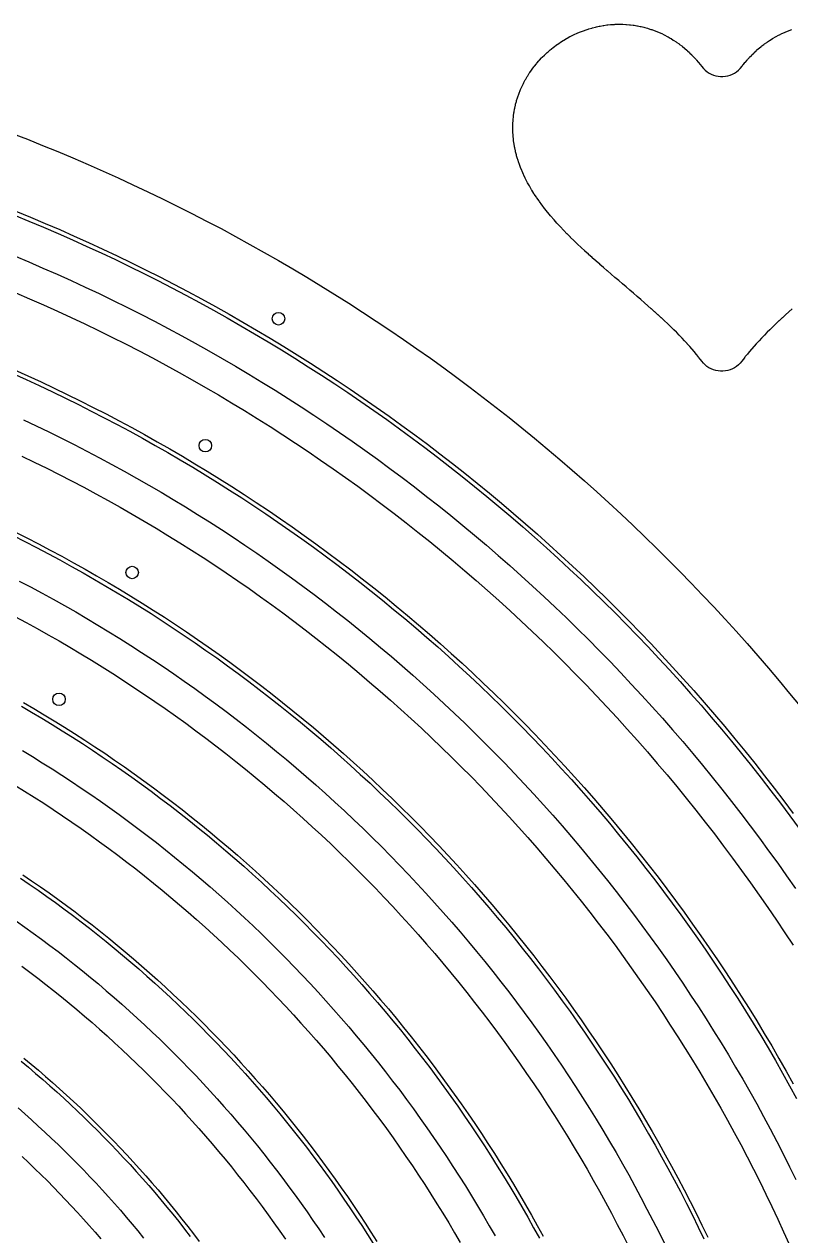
# Model space of a CAD drawing. Header units: metres. Extents: x 10 to 1210, y 10 to 2773.
# Drawn here: x 624.2 to 807.5, y 2460.6 to 2750.2 of the extents above; entities that cross this region are included whole.
import ezdxf

# ---------------------------------------------------------------- set-up
doc = ezdxf.new("R2010")
doc.units = ezdxf.units.M
for name, color, linetype in [('ACIKLIK', 5, 'Continuous'), ('ASKI_DELIK', 6, 'Continuous'), ('CAM_SABLON', 4, 'Continuous'), ('DIS_KENAR_V91_Z3', 1, 'Continuous'), ('LAMBA_T4_Z4', 3, 'Continuous')]:
    doc.layers.add(name, color=color, linetype=linetype)

msp = doc.modelspace()

# ---------------------------------------------------------------- linework, layer by layer
at = {"layer": 'ACIKLIK'}
for points in [[(621.87, 2694.8), (625.28, 2693.37), (628.67, 2691.92), (632.05, 2690.43), (635.42, 2688.91), (638.77, 2687.37), (642.11, 2685.79), (645.43, 2684.19), (648.74, 2682.56), (652.04, 2680.9), (655.32, 2679.21), (658.59, 2677.49), (661.84, 2675.74), (665.07, 2673.96), (668.3, 2672.16), (671.5, 2670.33), (674.69, 2668.47), (677.86, 2666.58), (681.02, 2664.67), (684.16, 2662.72), (687.28, 2660.75), (690.38, 2658.76), (693.47, 2656.73), (696.54, 2654.68), (699.59, 2652.61), (702.62, 2650.5), (705.64, 2648.37), (708.63, 2646.21), (711.61, 2644.03), (714.57, 2641.82), (717.51, 2639.59), (720.42, 2637.33), (723.32, 2635.04), (726.2, 2632.73), (729.06, 2630.4), (731.9, 2628.04), (734.72, 2625.65), (737.51, 2623.24), (740.29, 2620.81), (743.04, 2618.35), (745.77, 2615.87), (748.49, 2613.36), (751.17, 2610.83), (753.84, 2608.28), (756.48, 2605.7), (759.11, 2603.11), (761.7, 2600.48), (764.28, 2597.84), (766.83, 2595.17), (769.36, 2592.49), (771.87, 2589.77), (774.35, 2587.04), (776.81, 2584.29), (779.24, 2581.51), (781.65, 2578.72), (784.04, 2575.9), (786.4, 2573.06), (788.73, 2570.2), (791.04, 2567.32), (793.33, 2564.42), (795.59, 2561.51), (797.82, 2558.57), (800.03, 2555.61), (802.21, 2552.63), (804.37, 2549.64), (806.5, 2546.62), (808.61, 2543.59)], [(623.98, 2655.65), (627.04, 2654.2), (630.09, 2652.73), (633.12, 2651.23), (636.15, 2649.71), (639.16, 2648.16), (642.15, 2646.58), (645.14, 2644.98), (648.11, 2643.35), (651.06, 2641.7), (654, 2640.02), (656.92, 2638.31), (659.83, 2636.58), (662.73, 2634.82), (665.61, 2633.04), (668.47, 2631.24), (671.32, 2629.4), (674.15, 2627.55), (676.97, 2625.67), (679.77, 2623.76), (682.55, 2621.83), (685.31, 2619.88), (688.06, 2617.9), (690.79, 2615.9), (693.5, 2613.87), (696.2, 2611.82), (698.88, 2609.75), (701.54, 2607.65), (704.18, 2605.53), (706.8, 2603.39), (709.4, 2601.23), (711.99, 2599.04), (714.55, 2596.83), (717.1, 2594.59), (719.62, 2592.34), (722.13, 2590.06), (724.62, 2587.77), (727.08, 2585.45), (729.53, 2583.1), (731.95, 2580.74), (734.36, 2578.36), (736.74, 2575.95), (739.1, 2573.53), (741.45, 2571.08), (743.77, 2568.62), (746.06, 2566.13), (748.34, 2563.62), (750.59, 2561.1), (752.83, 2558.55), (755.04, 2555.99), (757.23, 2553.4), (759.39, 2550.8), (761.53, 2548.18), (763.65, 2545.54), (765.75, 2542.88), (767.82, 2540.2), (769.87, 2537.5), (771.9, 2534.79), (773.9, 2532.06), (775.88, 2529.31), (777.83, 2526.55), (779.76, 2523.77), (781.67, 2520.97), (783.55, 2518.15), (785.4, 2515.32), (787.24, 2512.47), (789.04, 2509.61), (790.82, 2506.73), (792.58, 2503.83), (794.31, 2500.92), (796.02, 2498), (797.7, 2495.06), (799.35, 2492.11), (800.98, 2489.14), (802.58, 2486.15), (804.16, 2483.16), (805.71, 2480.15), (807.23, 2477.12), (808.73, 2474.09)], [(623, 2617.11), (625.72, 2615.68), (628.44, 2614.22), (631.14, 2612.74), (633.83, 2611.24), (636.5, 2609.71), (639.16, 2608.15), (641.81, 2606.58), (644.44, 2604.98), (647.06, 2603.36), (649.67, 2601.72), (652.26, 2600.05), (654.83, 2598.36), (657.39, 2596.65), (659.94, 2594.92), (662.47, 2593.16), (664.99, 2591.38), (667.49, 2589.58), (669.97, 2587.76), (672.44, 2585.92), (674.89, 2584.05), (677.33, 2582.17), (679.75, 2580.26), (682.15, 2578.33), (684.54, 2576.38), (686.9, 2574.41), (689.25, 2572.42), (691.59, 2570.41), (693.9, 2568.38), (696.2, 2566.33), (698.48, 2564.26), (700.75, 2562.17), (702.99, 2560.06), (705.21, 2557.93), (707.42, 2555.78), (709.61, 2553.61), (711.78, 2551.42), (713.93, 2549.21), (716.06, 2546.99), (718.17, 2544.75), (720.26, 2542.48), (722.33, 2540.2), (724.38, 2537.9), (726.41, 2535.59), (728.42, 2533.25), (730.41, 2530.9), (732.38, 2528.54), (734.33, 2526.15), (736.26, 2523.75), (738.17, 2521.33), (740.05, 2518.89), (741.92, 2516.44), (743.76, 2513.97), (745.58, 2511.49), (747.38, 2508.99), (749.16, 2506.47), (750.92, 2503.94), (752.65, 2501.39), (754.36, 2498.83), (756.05, 2496.26), (757.72, 2493.67), (759.36, 2491.06), (760.98, 2488.44), (762.58, 2485.81), (764.15, 2483.16), (765.71, 2480.5), (767.24, 2477.83), (768.74, 2475.14), (770.22, 2472.44), (771.68, 2469.72), (773.11, 2467), (774.53, 2464.26), (775.91, 2461.51), (777.27, 2458.74)], [(623.78, 2576.58), (626.15, 2575.14), (628.51, 2573.68), (630.86, 2572.2), (633.2, 2570.7), (635.52, 2569.18), (637.82, 2567.63), (640.12, 2566.07), (642.4, 2564.49), (644.66, 2562.89), (646.92, 2561.27), (649.15, 2559.63), (651.38, 2557.97), (653.59, 2556.29), (655.78, 2554.59), (657.96, 2552.87), (660.12, 2551.13), (662.27, 2549.38), (664.41, 2547.6), (666.52, 2545.81), (668.63, 2544), (670.71, 2542.17), (672.78, 2540.32), (674.84, 2538.45), (676.88, 2536.57), (678.9, 2534.67), (680.9, 2532.75), (682.89, 2530.81), (684.86, 2528.86), (686.81, 2526.89), (688.75, 2524.9), (690.67, 2522.9), (692.57, 2520.88), (694.45, 2518.84), (696.32, 2516.78), (698.17, 2514.71), (700, 2512.63), (701.81, 2510.52), (703.6, 2508.41), (705.38, 2506.27), (707.13, 2504.12), (708.87, 2501.96), (710.59, 2499.78), (712.29, 2497.59), (713.97, 2495.38), (715.63, 2493.15), (717.27, 2490.92), (718.89, 2488.66), (720.49, 2486.4), (722.07, 2484.12), (723.63, 2481.82), (725.18, 2479.52), (726.7, 2477.2), (728.2, 2474.86), (729.68, 2472.51), (731.14, 2470.15), (732.58, 2467.78), (734, 2465.4), (735.4, 2463), (736.77, 2460.59)], [(622.32, 2535.82), (624.34, 2534.39), (626.34, 2532.95), (628.33, 2531.49), (630.31, 2530.01), (632.28, 2528.52), (634.23, 2527.01), (636.17, 2525.48), (638.1, 2523.93), (640.01, 2522.37), (641.91, 2520.79), (643.79, 2519.19), (645.66, 2517.58), (647.52, 2515.95), (649.36, 2514.31), (651.19, 2512.65), (653.01, 2510.97), (654.8, 2509.28), (656.59, 2507.57), (658.36, 2505.85), (660.11, 2504.11), (661.85, 2502.36), (663.57, 2500.59), (665.28, 2498.8), (666.97, 2497.01), (668.65, 2495.19), (670.31, 2493.36), (671.95, 2491.52), (673.58, 2489.66), (675.19, 2487.79), (676.79, 2485.91), (678.37, 2484.01), (679.93, 2482.1), (681.48, 2480.17), (683.01, 2478.23), (684.52, 2476.28), (686.01, 2474.31), (687.49, 2472.33), (688.95, 2470.34), (690.39, 2468.34), (691.82, 2466.32), (693.23, 2464.29), (694.62, 2462.25), (695.99, 2460.2)], [(622.7, 2491.17), (624.33, 2489.74), (625.94, 2488.3), (627.55, 2486.84), (629.14, 2485.38), (630.71, 2483.89), (632.28, 2482.4), (633.83, 2480.89), (635.36, 2479.36), (636.89, 2477.83), (638.4, 2476.28), (639.89, 2474.71), (641.38, 2473.14), (642.84, 2471.55), (644.3, 2469.94), (645.74, 2468.33), (647.17, 2466.7), (648.58, 2465.06), (649.98, 2463.41), (651.36, 2461.75), (652.73, 2460.07)]]:
    msp.add_lwpolyline(points, dxfattribs=at)
at = {"layer": 'ASKI_DELIK'}
for centre in [(685, 2679.79), (667.5, 2649.47), (650, 2619.15), (632.5, 2588.83)]:
    msp.add_circle(centre, 1.5, dxfattribs=at)
at = {"layer": 'CAM_SABLON'}
for points in [[(621.83, 2704.54), (625.32, 2703.12), (628.8, 2701.66), (632.26, 2700.17), (635.71, 2698.65), (639.15, 2697.1), (642.57, 2695.52), (645.98, 2693.92), (649.38, 2692.28), (652.76, 2690.61), (656.12, 2688.91), (659.48, 2687.19), (662.81, 2685.43), (666.13, 2683.65), (669.44, 2681.84), (672.73, 2679.99), (676, 2678.12), (679.26, 2676.22), (682.5, 2674.3), (685.72, 2672.34), (688.93, 2670.36), (692.11, 2668.34), (695.28, 2666.31), (698.44, 2664.24), (701.57, 2662.14), (704.69, 2660.02), (707.78, 2657.87), (710.86, 2655.7), (713.92, 2653.5), (716.96, 2651.27), (719.98, 2649.01), (722.98, 2646.73), (725.97, 2644.42), (728.93, 2642.09), (731.87, 2639.73), (734.79, 2637.34), (737.68, 2634.93), (740.56, 2632.5), (743.42, 2630.03), (746.25, 2627.55), (749.06, 2625.04), (751.85, 2622.5), (754.62, 2619.94), (757.37, 2617.36), (760.09, 2614.75), (762.79, 2612.12), (765.47, 2609.47), (768.12, 2606.79), (770.75, 2604.09), (773.36, 2601.37), (775.94, 2598.62), (778.5, 2595.85), (781.04, 2593.06), (783.55, 2590.25), (786.03, 2587.42), (788.5, 2584.56), (790.93, 2581.68), (793.34, 2578.79), (795.73, 2575.87), (798.09, 2572.93), (800.42, 2569.97), (802.73, 2566.98), (805.01, 2563.98), (807.27, 2560.96), (809.5, 2557.92)], [(621.47, 2666.68), (624.63, 2665.25), (627.78, 2663.8), (630.91, 2662.33), (634.03, 2660.82), (637.14, 2659.29), (640.23, 2657.73), (643.31, 2656.14), (646.38, 2654.53), (649.43, 2652.89), (652.47, 2651.22), (655.49, 2649.53), (658.5, 2647.81), (661.49, 2646.07), (664.47, 2644.3), (667.43, 2642.5), (670.38, 2640.67), (673.31, 2638.83), (676.22, 2636.95), (679.12, 2635.05), (682, 2633.13), (684.86, 2631.18), (687.71, 2629.2), (690.54, 2627.2), (693.35, 2625.18), (696.14, 2623.13), (698.92, 2621.06), (701.68, 2618.96), (704.42, 2616.84), (707.14, 2614.7), (709.84, 2612.53), (712.52, 2610.33), (715.19, 2608.12), (717.83, 2605.88), (720.46, 2603.62), (723.06, 2601.34), (725.64, 2599.03), (728.21, 2596.7), (730.75, 2594.35), (733.28, 2591.97), (735.78, 2589.58), (738.26, 2587.16), (740.72, 2584.72), (743.16, 2582.26), (745.58, 2579.78), (747.97, 2577.28), (750.35, 2574.75), (752.7, 2572.21), (755.03, 2569.64), (757.34, 2567.06), (759.62, 2564.46), (761.88, 2561.83), (764.12, 2559.19), (766.33, 2556.52), (768.53, 2553.84), (770.7, 2551.14), (772.84, 2548.42), (774.96, 2545.68), (777.06, 2542.92), (779.13, 2540.14), (781.18, 2537.35), (783.2, 2534.54), (785.2, 2531.71), (787.18, 2528.86), (789.13, 2526), (791.05, 2523.12), (792.95, 2520.22), (794.83, 2517.31), (796.67, 2514.38), (798.5, 2511.43), (800.3, 2508.47), (802.07, 2505.49), (803.81, 2502.5), (805.53, 2499.49), (807.22, 2496.47), (808.89, 2493.43)], [(621.52, 2627.97), (624.34, 2626.54), (627.15, 2625.1), (629.95, 2623.63), (632.73, 2622.13), (635.5, 2620.61), (638.26, 2619.07), (641, 2617.5), (643.73, 2615.91), (646.44, 2614.29), (649.14, 2612.66), (651.83, 2610.99), (654.5, 2609.31), (657.16, 2607.6), (659.8, 2605.87), (662.43, 2604.11), (665.04, 2602.33), (667.63, 2600.53), (670.21, 2598.71), (672.78, 2596.86), (675.33, 2595), (677.86, 2593.11), (680.37, 2591.19), (682.87, 2589.26), (685.35, 2587.3), (687.81, 2585.33), (690.26, 2583.33), (692.69, 2581.31), (695.1, 2579.27), (697.49, 2577.2), (699.87, 2575.12), (702.23, 2573.02), (704.56, 2570.89), (706.88, 2568.75), (709.18, 2566.59), (711.47, 2564.4), (713.73, 2562.2), (715.97, 2559.97), (718.2, 2557.73), (720.4, 2555.47), (722.59, 2553.18), (724.75, 2550.88), (726.89, 2548.56), (729.02, 2546.23), (731.12, 2543.87), (733.2, 2541.49), (735.27, 2539.1), (737.31, 2536.69), (739.33, 2534.26), (741.33, 2531.81), (743.3, 2529.35), (745.26, 2526.87), (747.19, 2524.37), (749.11, 2521.86), (751, 2519.33), (752.86, 2516.78), (754.71, 2514.21), (756.53, 2511.63), (758.33, 2509.04), (760.11, 2506.43), (761.87, 2503.8), (763.6, 2501.16), (765.31, 2498.5), (766.99, 2495.83), (768.66, 2493.14), (770.29, 2490.44), (771.91, 2487.73), (773.5, 2485), (775.07, 2482.26), (776.61, 2479.5), (778.13, 2476.73), (779.63, 2473.95), (781.1, 2471.15), (782.54, 2468.34), (783.97, 2465.52), (785.36, 2462.69), (786.74, 2459.84)], [(623.5, 2587.19), (625.96, 2585.75), (628.42, 2584.29), (630.86, 2582.81), (633.28, 2581.31), (635.7, 2579.79), (638.1, 2578.25), (640.48, 2576.68), (642.86, 2575.1), (645.21, 2573.49), (647.56, 2571.86), (649.89, 2570.22), (652.21, 2568.55), (654.51, 2566.86), (656.79, 2565.15), (659.06, 2563.43), (661.32, 2561.68), (663.56, 2559.91), (665.79, 2558.13), (668, 2556.32), (670.19, 2554.5), (672.37, 2552.65), (674.53, 2550.79), (676.68, 2548.91), (678.81, 2547.01), (680.92, 2545.09), (683.01, 2543.15), (685.09, 2541.2), (687.15, 2539.22), (689.2, 2537.23), (691.22, 2535.22), (693.23, 2533.2), (695.22, 2531.15), (697.2, 2529.09), (699.15, 2527.01), (701.09, 2524.92), (703.01, 2522.81), (704.91, 2520.68), (706.79, 2518.53), (708.65, 2516.37), (710.5, 2514.19), (712.32, 2512), (714.13, 2509.79), (715.91, 2507.56), (717.68, 2505.32), (719.43, 2503.06), (721.15, 2500.79), (722.86, 2498.51), (724.55, 2496.21), (726.22, 2493.89), (727.86, 2491.56), (729.49, 2489.21), (731.1, 2486.86), (732.68, 2484.48), (734.25, 2482.1), (735.79, 2479.7), (737.31, 2477.28), (738.81, 2474.86), (740.29, 2472.42), (741.75, 2469.96), (743.19, 2467.5), (744.61, 2465.02), (746, 2462.53), (747.37, 2460.03)], [(623.28, 2546.08), (625.39, 2544.64), (627.48, 2543.19), (629.57, 2541.72), (631.63, 2540.23), (633.69, 2538.73), (635.73, 2537.2), (637.76, 2535.66), (639.77, 2534.1), (641.77, 2532.52), (643.76, 2530.93), (645.73, 2529.31), (647.69, 2527.68), (649.64, 2526.04), (651.57, 2524.38), (653.48, 2522.69), (655.39, 2521), (657.27, 2519.28), (659.14, 2517.56), (661, 2515.81), (662.84, 2514.05), (664.67, 2512.27), (666.48, 2510.48), (668.27, 2508.67), (670.05, 2506.84), (671.81, 2505), (673.56, 2503.14), (675.28, 2501.27), (677, 2499.39), (678.69, 2497.48), (680.38, 2495.57), (682.04, 2493.64), (683.68, 2491.69), (685.31, 2489.73), (686.93, 2487.76), (688.52, 2485.77), (690.1, 2483.77), (691.66, 2481.76), (693.2, 2479.73), (694.73, 2477.69), (696.23, 2475.63), (697.72, 2473.57), (699.19, 2471.48), (700.64, 2469.39), (702.08, 2467.28), (703.49, 2465.17), (704.89, 2463.03), (706.27, 2460.89), (707.63, 2458.74)], [(623.47, 2502.31), (625.2, 2500.87), (626.91, 2499.42), (628.61, 2497.96), (630.29, 2496.48), (631.97, 2494.99), (633.63, 2493.48), (635.27, 2491.96), (636.91, 2490.42), (638.53, 2488.87), (640.13, 2487.31), (641.73, 2485.73), (643.31, 2484.13), (644.87, 2482.53), (646.42, 2480.91), (647.96, 2479.27), (649.48, 2477.63), (650.99, 2475.97), (652.48, 2474.29), (653.96, 2472.61), (655.42, 2470.91), (656.87, 2469.2), (658.31, 2467.47), (659.73, 2465.74), (661.13, 2463.99), (662.52, 2462.22), (663.89, 2460.45)]]:
    msp.add_lwpolyline(points, dxfattribs=at)
at = {"layer": 'DIS_KENAR_V91_Z3'}
for points in [[(807.83, 2682.16), (807.06, 2681.47), (807.02, 2681.44), (806.26, 2680.75), (806.22, 2680.71), (805.48, 2680.04), (805.44, 2679.99), (804.72, 2679.33), (804.67, 2679.28), (803.98, 2678.62), (803.92, 2678.57), (803.25, 2677.93), (803.19, 2677.87), (802.54, 2677.23), (802.48, 2677.17), (801.85, 2676.55), (801.79, 2676.48), (801.19, 2675.87), (801.12, 2675.8), (800.54, 2675.2), (800.47, 2675.12), (799.92, 2674.53), (799.84, 2674.46), (799.31, 2673.88), (799.24, 2673.8), (798.73, 2673.23), (798.65, 2673.14), (798.17, 2672.59), (798.09, 2672.5), (797.64, 2671.96), (797.56, 2671.87), (797.12, 2671.34), (797.04, 2671.24), (796.63, 2670.74), (796.55, 2670.63), (796.17, 2670.14), (796.08, 2670.03), (795.79, 2669.64), (795.41, 2669.19), (795, 2668.78), (794.55, 2668.42), (794.06, 2668.09), (793.54, 2667.82), (793, 2667.6), (792.44, 2667.43), (791.87, 2667.32), (791.29, 2667.26), (790.71, 2667.26), (790.13, 2667.32), (789.56, 2667.43), (789, 2667.6), (788.46, 2667.82), (787.94, 2668.09), (787.45, 2668.42), (787, 2668.78), (786.59, 2669.19), (786.21, 2669.64), (785.92, 2670.03), (785.83, 2670.14), (785.45, 2670.63), (785.37, 2670.74), (784.96, 2671.24), (784.88, 2671.34), (784.44, 2671.87), (784.36, 2671.96), (783.91, 2672.5), (783.83, 2672.59), (783.35, 2673.14), (783.27, 2673.23), (782.76, 2673.8), (782.69, 2673.88), (782.16, 2674.46), (782.08, 2674.53), (781.53, 2675.12), (781.46, 2675.2), (780.88, 2675.8), (780.81, 2675.87), (780.21, 2676.48), (780.15, 2676.55), (779.52, 2677.17), (779.46, 2677.23), (778.81, 2677.87), (778.75, 2677.93), (778.08, 2678.57), (778.02, 2678.62), (777.33, 2679.28), (777.28, 2679.33), (776.56, 2679.99), (776.52, 2680.04), (775.78, 2680.71), (775.74, 2680.75), (774.98, 2681.44), (774.94, 2681.47), (774.17, 2682.16), (774.13, 2682.2), (773.34, 2682.89), (772.5, 2683.63), (771.65, 2684.38), (770.78, 2685.12), (769.91, 2685.87), (769.02, 2686.63), (768.13, 2687.39), (767.23, 2688.16), (766.34, 2688.92), (765.44, 2689.69), (765.43, 2689.69), (764.53, 2690.46), (764.52, 2690.47), (763.63, 2691.23), (763.62, 2691.25), (762.73, 2692.01), (762.71, 2692.03), (761.83, 2692.8), (761.81, 2692.82), (760.93, 2693.59), (760.9, 2693.61), (760.03, 2694.38), (760.01, 2694.41), (759.15, 2695.18), (759.11, 2695.21), (758.26, 2695.98), (758.23, 2696.02), (757.39, 2696.79), (757.35, 2696.83), (756.53, 2697.6), (756.49, 2697.64), (755.68, 2698.42), (755.63, 2698.47), (754.84, 2699.25), (754.79, 2699.3), (754.01, 2700.08), (753.96, 2700.13), (753.2, 2700.91), (753.15, 2700.97), (752.41, 2701.75), (752.35, 2701.81), (751.63, 2702.59), (751.57, 2702.66), (750.88, 2703.44), (750.81, 2703.52), (750.14, 2704.3), (750.07, 2704.38), (749.42, 2705.16), (749.35, 2705.25), (748.7, 2706.07), (748.7, 2706.07), (748.62, 2706.17), (748.03, 2706.95), (747.95, 2707.05), (747.38, 2707.83), (747.3, 2707.94), (746.76, 2708.71), (746.68, 2708.83), (746.17, 2709.61), (746.09, 2709.73), (745.61, 2710.5), (745.53, 2710.64), (745.07, 2711.4), (744.99, 2711.55), (744.57, 2712.31), (744.49, 2712.46), (744.09, 2713.22), (744.01, 2713.38), (743.65, 2714.14), (743.57, 2714.31), (743.24, 2715.06), (743.16, 2715.23), (742.86, 2715.98), (742.79, 2716.16), (742.52, 2716.91), (742.45, 2717.1), (742.21, 2717.84), (742.14, 2718.04), (741.93, 2718.77), (741.87, 2718.98), (741.69, 2719.7), (741.64, 2719.92), (741.48, 2720.64), (741.44, 2720.86), (741.32, 2721.57), (741.28, 2721.8), (741.18, 2722.51), (741.16, 2722.74), (741.09, 2723.45), (741.07, 2723.68), (741.03, 2724.38), (741.02, 2724.62), (741, 2725.31), (741, 2725.55), (741.02, 2726.24), (741.03, 2726.48), (741.07, 2727.17), (741.09, 2727.41), (741.15, 2728.09), (741.18, 2728.33), (741.28, 2729.01), (741.32, 2729.25), (741.44, 2729.92), (741.49, 2730.16), (741.64, 2730.83), (741.69, 2731.06), (741.87, 2731.72), (741.94, 2731.95), (742.14, 2732.61), (742.21, 2732.83), (742.44, 2733.48), (742.52, 2733.7), (742.78, 2734.35), (742.87, 2734.56), (743.15, 2735.2), (743.25, 2735.41), (743.56, 2736.04), (743.66, 2736.24), (744, 2736.87), (744.11, 2737.06), (744.47, 2737.67), (744.59, 2737.87), (744.97, 2738.47), (745.09, 2738.65), (745.5, 2739.24), (745.63, 2739.42), (746.06, 2740), (746.2, 2740.17), (746.65, 2740.73), (746.79, 2740.9), (747.27, 2741.45), (747.42, 2741.61), (747.91, 2742.14), (748.06, 2742.29), (748.58, 2742.81), (748.74, 2742.96), (749.28, 2743.45), (749.44, 2743.6), (749.99, 2744.08), (750.16, 2744.21), (750.73, 2744.67), (750.9, 2744.8), (751.49, 2745.24), (751.66, 2745.36), (752.26, 2745.78), (752.44, 2745.9), (753.06, 2746.29), (753.24, 2746.4), (753.87, 2746.77), (754.05, 2746.88), (754.7, 2747.23), (754.88, 2747.33), (755.54, 2747.65), (755.73, 2747.74), (756.39, 2748.04), (756.59, 2748.13), (757.25, 2748.4), (757.45, 2748.48), (758.13, 2748.73), (758.33, 2748.8), (759.01, 2749.03), (759.22, 2749.09), (759.9, 2749.29), (760.11, 2749.35), (760.8, 2749.52), (761.01, 2749.57), (761.7, 2749.72), (761.91, 2749.76), (762.6, 2749.88), (762.82, 2749.91), (763.51, 2750.01), (763.73, 2750.03), (764.41, 2750.1), (764.64, 2750.12), (765.32, 2750.16), (765.54, 2750.17), (766.22, 2750.19), (766.45, 2750.19), (767.12, 2750.18), (767.34, 2750.18), (768.02, 2750.14), (768.24, 2750.13), (768.9, 2750.07), (769.13, 2750.05), (769.79, 2749.97), (770.01, 2749.94), (770.66, 2749.83), (770.88, 2749.79), (771.52, 2749.66), (771.74, 2749.61), (772.38, 2749.46), (772.59, 2749.41), (773.22, 2749.23), (773.43, 2749.17), (774.04, 2748.97), (774.25, 2748.9), (774.86, 2748.69), (775.06, 2748.61), (775.66, 2748.37), (775.86, 2748.29), (776.44, 2748.03), (776.63, 2747.94), (777.21, 2747.66), (777.4, 2747.57), (777.96, 2747.27), (778.14, 2747.17), (778.69, 2746.86), (778.87, 2746.75), (779.4, 2746.42), (779.57, 2746.31), (780.09, 2745.96), (780.26, 2745.85), (780.77, 2745.49), (780.92, 2745.37), (781.42, 2744.99), (781.57, 2744.87), (782.05, 2744.48), (782.19, 2744.36), (782.66, 2743.96), (782.79, 2743.83), (783.24, 2743.42), (783.37, 2743.29), (783.8, 2742.87), (783.93, 2742.74), (784.34, 2742.31), (784.46, 2742.18), (784.86, 2741.74), (784.97, 2741.61), (785.36, 2741.16), (785.46, 2741.03), (785.83, 2740.58), (785.93, 2740.45), (786.14, 2740.18), (786.6, 2739.62), (787.02, 2739.21), (787.47, 2738.85), (787.96, 2738.53), (788.47, 2738.26), (789.01, 2738.04), (789.56, 2737.88), (790.13, 2737.76), (790.71, 2737.71), (791.29, 2737.71), (791.87, 2737.76), (792.44, 2737.88), (792.99, 2738.04), (793.53, 2738.26), (794.04, 2738.53), (794.53, 2738.85), (794.98, 2739.21), (795.4, 2739.62), (795.86, 2740.18), (796.07, 2740.45), (796.17, 2740.58), (796.54, 2741.03), (796.64, 2741.16), (797.03, 2741.61), (797.14, 2741.74), (797.54, 2742.18), (797.66, 2742.31), (798.07, 2742.74), (798.2, 2742.87), (798.63, 2743.29), (798.76, 2743.42), (799.21, 2743.83), (799.34, 2743.96), (799.81, 2744.36), (799.95, 2744.48), (800.43, 2744.87), (800.58, 2744.99), (801.08, 2745.37), (801.23, 2745.49), (801.74, 2745.85), (801.91, 2745.96), (802.43, 2746.31), (802.6, 2746.42), (803.13, 2746.75), (803.31, 2746.86), (803.86, 2747.17), (804.04, 2747.27), (804.6, 2747.57), (804.79, 2747.66), (805.37, 2747.94), (805.56, 2748.03), (806.14, 2748.29), (806.34, 2748.37), (806.94, 2748.61), (807.14, 2748.69), (807.75, 2748.9)], [(621.27, 2724.11), (624.93, 2722.69), (628.57, 2721.23), (632.21, 2719.75), (635.83, 2718.23), (639.44, 2716.68), (643.03, 2715.1), (646.61, 2713.48), (650.18, 2711.84), (653.73, 2710.16), (657.27, 2708.46), (660.79, 2706.72), (664.3, 2704.95), (667.79, 2703.15), (671.26, 2701.33), (674.72, 2699.47), (678.16, 2697.58), (681.59, 2695.66), (685, 2693.71), (688.39, 2691.73), (691.77, 2689.73), (695.12, 2687.69), (698.46, 2685.62), (701.78, 2683.53), (705.09, 2681.4), (708.37, 2679.25), (711.64, 2677.07), (714.88, 2674.86), (718.11, 2672.62), (721.32, 2670.35), (724.5, 2668.06), (727.67, 2665.74), (730.82, 2663.39), (733.94, 2661.01), (737.05, 2658.6), (740.13, 2656.17), (743.19, 2653.72), (746.24, 2651.23), (749.25, 2648.72), (752.25, 2646.18), (755.23, 2643.62), (758.18, 2641.03), (761.11, 2638.42), (764.02, 2635.77), (766.9, 2633.11), (769.76, 2630.42), (772.6, 2627.7), (775.41, 2624.96), (778.2, 2622.2), (780.96, 2619.41), (783.7, 2616.6), (786.42, 2613.76), (789.11, 2610.9), (791.77, 2608.02), (794.42, 2605.11), (797.03, 2602.18), (799.62, 2599.23), (802.18, 2596.25), (804.72, 2593.25), (807.23, 2590.24), (809.72, 2587.19)], [(622.15, 2686.01), (625.48, 2684.58), (628.8, 2683.12), (632.1, 2681.63), (635.39, 2680.12), (638.66, 2678.57), (641.92, 2677), (645.17, 2675.4), (648.41, 2673.77), (651.63, 2672.11), (654.83, 2670.42), (658.02, 2668.71), (661.2, 2666.97), (664.36, 2665.2), (667.5, 2663.4), (670.63, 2661.58), (673.74, 2659.72), (676.84, 2657.85), (679.92, 2655.94), (682.98, 2654.01), (686.03, 2652.05), (689.05, 2650.06), (692.07, 2648.05), (695.06, 2646.01), (698.03, 2643.95), (700.99, 2641.86), (703.93, 2639.74), (706.85, 2637.6), (709.75, 2635.43), (712.64, 2633.24), (715.5, 2631.02), (718.34, 2628.78), (721.17, 2626.52), (723.97, 2624.22), (726.76, 2621.91), (729.52, 2619.57), (732.26, 2617.2), (734.99, 2614.82), (737.69, 2612.41), (740.37, 2609.97), (743.03, 2607.51), (745.67, 2605.03), (748.28, 2602.53), (750.88, 2600), (753.45, 2597.45), (756, 2594.88), (758.53, 2592.28), (761.03, 2589.67), (763.51, 2587.03), (765.97, 2584.37), (768.41, 2581.69), (770.82, 2578.99), (773.2, 2576.26), (775.57, 2573.52), (777.91, 2570.76), (780.22, 2567.97), (782.52, 2565.17), (784.78, 2562.34), (787.02, 2559.5), (789.24, 2556.64), (791.43, 2553.75), (793.6, 2550.85), (795.74, 2547.93), (797.86, 2544.99), (799.95, 2542.03), (802.01, 2539.06), (804.05, 2536.07), (806.06, 2533.05), (808.05, 2530.03)], [(623.59, 2646.98), (626.58, 2645.54), (629.56, 2644.08), (632.52, 2642.58), (635.46, 2641.06), (638.4, 2639.52), (641.32, 2637.95), (644.23, 2636.36), (647.12, 2634.74), (650, 2633.09), (652.86, 2631.42), (655.71, 2629.72), (658.55, 2628), (661.37, 2626.26), (664.17, 2624.49), (666.96, 2622.69), (669.74, 2620.88), (672.49, 2619.03), (675.23, 2617.17), (677.96, 2615.28), (680.67, 2613.36), (683.36, 2611.43), (686.03, 2609.47), (688.69, 2607.48), (691.33, 2605.47), (693.95, 2603.44), (696.56, 2601.39), (699.14, 2599.32), (701.71, 2597.22), (704.26, 2595.1), (706.79, 2592.95), (709.3, 2590.79), (711.8, 2588.6), (714.27, 2586.4), (716.72, 2584.17), (719.16, 2581.91), (721.57, 2579.64), (723.97, 2577.35), (726.35, 2575.04), (728.7, 2572.7), (731.04, 2570.35), (733.35, 2567.97), (735.64, 2565.57), (737.91, 2563.16), (740.17, 2560.72), (742.4, 2558.27), (744.6, 2555.8), (746.79, 2553.3), (748.95, 2550.79), (751.1, 2548.26), (753.22, 2545.71), (755.32, 2543.14), (757.39, 2540.56), (759.44, 2537.95), (761.47, 2535.33), (763.48, 2532.69), (765.47, 2530.03), (767.43, 2527.36), (769.36, 2524.67), (771.28, 2521.96), (773.17, 2519.23), (775.03, 2516.49), (776.88, 2513.74), (778.69, 2510.96), (780.49, 2508.17), (782.26, 2505.37), (784, 2502.55), (785.72, 2499.71), (787.42, 2496.86), (789.09, 2494), (790.74, 2491.12), (792.36, 2488.23), (793.95, 2485.32), (795.52, 2482.4), (797.06, 2479.46), (798.58, 2476.52), (800.08, 2473.56), (801.54, 2470.58), (802.98, 2467.59), (804.4, 2464.59), (805.79, 2461.58), (807.15, 2458.56)], [(621.97, 2608.62), (624.62, 2607.19), (627.26, 2605.74), (629.89, 2604.27), (632.5, 2602.78), (635.1, 2601.26), (637.69, 2599.72), (640.26, 2598.16), (642.82, 2596.58), (645.37, 2594.97), (647.9, 2593.34), (650.42, 2591.69), (652.92, 2590.02), (655.41, 2588.32), (657.88, 2586.61), (660.34, 2584.87), (662.79, 2583.11), (665.21, 2581.33), (667.63, 2579.53), (670.02, 2577.71), (672.4, 2575.86), (674.77, 2574), (677.12, 2572.12), (679.45, 2570.21), (681.76, 2568.29), (684.06, 2566.34), (686.34, 2564.37), (688.6, 2562.39), (690.85, 2560.38), (693.08, 2558.36), (695.29, 2556.32), (697.48, 2554.25), (699.66, 2552.17), (701.81, 2550.07), (703.95, 2547.95), (706.07, 2545.81), (708.17, 2543.66), (710.25, 2541.48), (712.32, 2539.29), (714.36, 2537.08), (716.38, 2534.85), (718.39, 2532.6), (720.37, 2530.34), (722.34, 2528.06), (724.29, 2525.76), (726.21, 2523.45), (728.12, 2521.12), (730, 2518.77), (731.86, 2516.4), (733.71, 2514.02), (735.53, 2511.63), (737.33, 2509.21), (739.11, 2506.79), (740.87, 2504.34), (742.61, 2501.88), (744.32, 2499.41), (746.02, 2496.92), (747.69, 2494.42), (749.34, 2491.9), (750.97, 2489.37), (752.58, 2486.82), (754.16, 2484.26), (755.72, 2481.69), (757.26, 2479.1), (758.78, 2476.5), (760.27, 2473.89), (761.74, 2471.26), (763.19, 2468.62), (764.62, 2465.97), (766.02, 2463.3), (767.4, 2460.63), (768.75, 2457.94)], [(621.97, 2568.32), (624.27, 2566.89), (626.56, 2565.45), (628.84, 2563.99), (631.1, 2562.5), (633.35, 2561), (635.59, 2559.48), (637.81, 2557.94), (640.02, 2556.38), (642.21, 2554.8), (644.4, 2553.2), (646.56, 2551.58), (648.72, 2549.94), (650.86, 2548.28), (652.98, 2546.61), (655.09, 2544.92), (657.18, 2543.2), (659.26, 2541.47), (661.33, 2539.73), (663.38, 2537.96), (665.41, 2536.18), (667.43, 2534.37), (669.43, 2532.56), (671.42, 2530.72), (673.39, 2528.87), (675.34, 2527), (677.28, 2525.11), (679.2, 2523.2), (681.11, 2521.28), (683, 2519.34), (684.87, 2517.39), (686.72, 2515.42), (688.56, 2513.43), (690.37, 2511.43), (692.18, 2509.41), (693.96, 2507.38), (695.73, 2505.33), (697.47, 2503.26), (699.2, 2501.18), (700.92, 2499.09), (702.61, 2496.98), (704.28, 2494.86), (705.94, 2492.72), (707.58, 2490.56), (709.2, 2488.4), (710.8, 2486.21), (712.38, 2484.02), (713.94, 2481.81), (715.48, 2479.59), (717, 2477.35), (718.5, 2475.1), (719.99, 2472.84), (721.45, 2470.56), (722.89, 2468.27), (724.32, 2465.97), (725.72, 2463.66), (727.11, 2461.34), (728.47, 2459)], [(623.58, 2525.06), (625.5, 2523.62), (627.41, 2522.17), (629.31, 2520.7), (631.19, 2519.22), (633.06, 2517.72), (634.92, 2516.2), (636.77, 2514.66), (638.6, 2513.11), (640.42, 2511.55), (642.22, 2509.96), (644.01, 2508.36), (645.79, 2506.75), (647.55, 2505.12), (649.3, 2503.48), (651.03, 2501.82), (652.75, 2500.14), (654.45, 2498.45), (656.14, 2496.75), (657.82, 2495.03), (659.48, 2493.3), (661.12, 2491.55), (662.75, 2489.79), (664.36, 2488.01), (665.96, 2486.22), (667.55, 2484.42), (669.11, 2482.6), (670.66, 2480.77), (672.2, 2478.92), (673.72, 2477.06), (675.22, 2475.19), (676.7, 2473.31), (678.17, 2471.41), (679.62, 2469.5), (681.06, 2467.58), (682.48, 2465.64), (683.88, 2463.69), (685.27, 2461.73), (686.63, 2459.76)], [(623.68, 2479.52), (625.21, 2478.09), (626.72, 2476.64), (628.22, 2475.18), (629.71, 2473.71), (631.18, 2472.22), (632.64, 2470.72), (634.09, 2469.21), (635.52, 2467.68), (636.95, 2466.14), (638.35, 2464.59), (639.75, 2463.03), (641.13, 2461.45), (642.5, 2459.87)]]:
    msp.add_lwpolyline(points, dxfattribs=at)
at = {"layer": 'LAMBA_T4_Z4'}
for points in [[(622.2, 2705.47), (625.7, 2704.04), (629.19, 2702.58), (632.66, 2701.09), (636.12, 2699.57), (639.56, 2698.01), (642.99, 2696.43), (646.41, 2694.82), (649.81, 2693.18), (653.2, 2691.51), (656.58, 2689.81), (659.94, 2688.08), (663.28, 2686.32), (666.61, 2684.53), (669.92, 2682.71), (673.22, 2680.86), (676.5, 2678.99), (679.76, 2677.09), (683.01, 2675.15), (686.24, 2673.19), (689.45, 2671.2), (692.65, 2669.19), (695.83, 2667.14), (698.99, 2665.07), (702.13, 2662.97), (705.25, 2660.85), (708.36, 2658.69), (711.44, 2656.51), (714.51, 2654.3), (717.56, 2652.07), (720.59, 2649.81), (723.59, 2647.52), (726.58, 2645.21), (729.55, 2642.87), (732.5, 2640.5), (735.42, 2638.11), (738.33, 2635.7), (741.21, 2633.26), (744.07, 2630.79), (746.91, 2628.3), (749.73, 2625.78), (752.53, 2623.24), (755.31, 2620.68), (758.06, 2618.09), (760.79, 2615.47), (763.49, 2612.84), (766.18, 2610.18), (768.84, 2607.49), (771.47, 2604.79), (774.09, 2602.06), (776.68, 2599.31), (779.24, 2596.53), (781.78, 2593.73), (784.3, 2590.91), (786.79, 2588.07), (789.26, 2585.21), (791.7, 2582.33), (794.11, 2579.42), (796.5, 2576.5), (798.87, 2573.55), (801.21, 2570.58), (803.52, 2567.59), (805.81, 2564.59), (808.07, 2561.56)], [(621.88, 2667.59), (625.05, 2666.16), (628.2, 2664.71), (631.34, 2663.23), (634.47, 2661.72), (637.59, 2660.18), (640.69, 2658.62), (643.78, 2657.03), (646.85, 2655.41), (649.91, 2653.77), (652.95, 2652.1), (655.98, 2650.4), (659, 2648.68), (662, 2646.93), (664.99, 2645.15), (667.95, 2643.35), (670.91, 2641.52), (673.85, 2639.67), (676.77, 2637.79), (679.67, 2635.89), (682.56, 2633.96), (685.43, 2632), (688.28, 2630.02), (691.12, 2628.02), (693.94, 2625.99), (696.74, 2623.93), (699.52, 2621.86), (702.29, 2619.75), (705.03, 2617.63), (707.76, 2615.48), (710.47, 2613.3), (713.16, 2611.11), (715.83, 2608.89), (718.48, 2606.64), (721.11, 2604.37), (723.72, 2602.08), (726.31, 2599.77), (728.88, 2597.44), (731.44, 2595.08), (733.97, 2592.7), (736.47, 2590.3), (738.96, 2587.87), (741.43, 2585.43), (743.87, 2582.96), (746.3, 2580.47), (748.7, 2577.97), (751.08, 2575.44), (753.44, 2572.88), (755.77, 2570.31), (758.08, 2567.72), (760.37, 2565.11), (762.64, 2562.48), (764.89, 2559.83), (767.11, 2557.16), (769.3, 2554.47), (771.48, 2551.76), (773.63, 2549.03), (775.75, 2546.29), (777.86, 2543.52), (779.93, 2540.74), (781.99, 2537.94), (784.02, 2535.12), (786.02, 2532.28), (788, 2529.43), (789.96, 2526.56), (791.89, 2523.67), (793.79, 2520.77), (795.67, 2517.85), (797.52, 2514.91), (799.35, 2511.95), (801.15, 2508.99), (802.93, 2506), (804.68, 2503), (806.4, 2499.98), (808.1, 2496.95)], [(621.97, 2628.86), (624.8, 2627.44), (627.61, 2625.98), (630.42, 2624.51), (633.21, 2623.01), (635.99, 2621.49), (638.75, 2619.94), (641.5, 2618.37), (644.24, 2616.77), (646.96, 2615.15), (649.67, 2613.51), (652.36, 2611.84), (655.04, 2610.15), (657.7, 2608.44), (660.35, 2606.7), (662.99, 2604.94), (665.61, 2603.16), (668.21, 2601.35), (670.8, 2599.52), (673.37, 2597.67), (675.92, 2595.8), (678.46, 2593.9), (680.98, 2591.99), (683.49, 2590.05), (685.97, 2588.09), (688.44, 2586.1), (690.9, 2584.1), (693.33, 2582.07), (695.75, 2580.03), (698.15, 2577.96), (700.53, 2575.87), (702.89, 2573.76), (705.24, 2571.63), (707.57, 2569.48), (709.87, 2567.31), (712.16, 2565.12), (714.43, 2562.91), (716.68, 2560.68), (718.91, 2558.43), (721.12, 2556.16), (723.31, 2553.87), (725.48, 2551.57), (727.63, 2549.24), (729.76, 2546.89), (731.87, 2544.53), (733.96, 2542.15), (736.03, 2539.75), (738.07, 2537.33), (740.1, 2534.9), (742.1, 2532.44), (744.09, 2529.97), (746.05, 2527.49), (747.99, 2524.98), (749.9, 2522.46), (751.8, 2519.92), (753.67, 2517.37), (755.52, 2514.8), (757.35, 2512.21), (759.16, 2509.61), (760.94, 2506.99), (762.7, 2504.35), (764.44, 2501.7), (766.15, 2499.04), (767.84, 2496.36), (769.51, 2493.67), (771.15, 2490.96), (772.77, 2488.24), (774.37, 2485.5), (775.94, 2482.75), (777.49, 2479.99), (779.01, 2477.21), (780.51, 2474.42), (781.98, 2471.61), (783.44, 2468.8), (784.86, 2465.97), (786.26, 2463.13), (787.64, 2460.28)], [(624, 2588.06), (626.47, 2586.61), (628.93, 2585.15), (631.38, 2583.67), (633.81, 2582.16), (636.23, 2580.63), (638.64, 2579.08), (641.04, 2577.51), (643.42, 2575.92), (645.78, 2574.31), (648.13, 2572.68), (650.47, 2571.03), (652.79, 2569.36), (655.1, 2567.66), (657.4, 2565.95), (659.67, 2564.22), (661.94, 2562.47), (664.18, 2560.7), (666.42, 2558.9), (668.63, 2557.09), (670.83, 2555.26), (673.02, 2553.41), (675.19, 2551.54), (677.34, 2549.66), (679.47, 2547.75), (681.59, 2545.83), (683.7, 2543.88), (685.78, 2541.92), (687.85, 2539.94), (689.9, 2537.95), (691.93, 2535.93), (693.95, 2533.9), (695.94, 2531.85), (697.92, 2529.78), (699.88, 2527.7), (701.83, 2525.59), (703.75, 2523.47), (705.66, 2521.34), (707.54, 2519.19), (709.41, 2517.02), (711.26, 2514.83), (713.09, 2512.63), (714.9, 2510.42), (716.7, 2508.18), (718.47, 2505.94), (720.22, 2503.67), (721.95, 2501.4), (723.66, 2499.1), (725.36, 2496.79), (727.03, 2494.47), (728.68, 2492.13), (730.31, 2489.78), (731.92, 2487.42), (733.51, 2485.04), (735.08, 2482.64), (736.63, 2480.23), (738.16, 2477.81), (739.67, 2475.38), (741.15, 2472.93), (742.61, 2470.47), (744.06, 2468), (745.48, 2465.51), (746.88, 2463.02), (748.25, 2460.51)], [(623.84, 2546.91), (625.96, 2545.47), (628.06, 2544.01), (630.15, 2542.54), (632.22, 2541.04), (634.28, 2539.53), (636.33, 2538), (638.37, 2536.45), (640.39, 2534.89), (642.4, 2533.3), (644.39, 2531.7), (646.37, 2530.09), (648.34, 2528.45), (650.29, 2526.8), (652.23, 2525.13), (654.15, 2523.44), (656.06, 2521.74), (657.95, 2520.02), (659.83, 2518.29), (661.69, 2516.53), (663.53, 2514.77), (665.37, 2512.98), (667.18, 2511.18), (668.98, 2509.37), (670.77, 2507.53), (672.53, 2505.69), (674.29, 2503.83), (676.02, 2501.95), (677.74, 2500.06), (679.44, 2498.15), (681.13, 2496.23), (682.8, 2494.29), (684.45, 2492.34), (686.09, 2490.37), (687.7, 2488.39), (689.3, 2486.4), (690.89, 2484.39), (692.45, 2482.37), (694, 2480.33), (695.53, 2478.28), (697.04, 2476.22), (698.54, 2474.15), (700.01, 2472.06), (701.47, 2469.96), (702.91, 2467.84), (704.33, 2465.72), (705.73, 2463.58), (707.11, 2461.43), (708.48, 2459.27)], [(624.11, 2503.08), (625.84, 2501.64), (627.56, 2500.18), (629.26, 2498.71), (630.96, 2497.23), (632.64, 2495.73), (634.3, 2494.22), (635.96, 2492.69), (637.6, 2491.15), (639.22, 2489.59), (640.83, 2488.02), (642.43, 2486.43), (644.02, 2484.83), (645.59, 2483.22), (647.15, 2481.6), (648.69, 2479.96), (650.22, 2478.3), (651.73, 2476.64), (653.23, 2474.96), (654.71, 2473.26), (656.18, 2471.56), (657.64, 2469.84), (659.08, 2468.11), (660.5, 2466.36), (661.91, 2464.61), (663.31, 2462.84), (664.69, 2461.06), (666.05, 2459.27)]]:
    msp.add_lwpolyline(points, dxfattribs=at)

doc.saveas('drawing.dxf')
